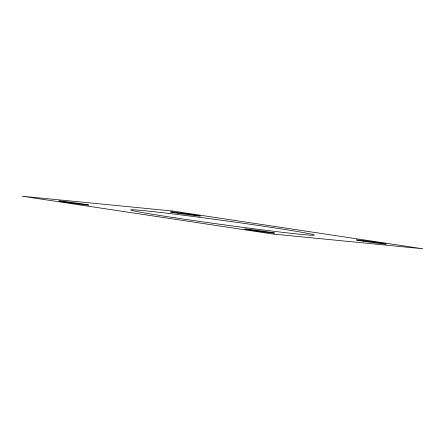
<?xml version="1.0" encoding="UTF-8"?>
<svg xmlns="http://www.w3.org/2000/svg" width="445" height="445" viewBox="0 0 445 445"><rect width="100%" height="100%" fill="white"/><g stroke="black" fill="none" stroke-linecap="round" stroke-linejoin="round"><path stroke-width="0.67" d="M172.493 211.025L22.25 196.239L272.507 233.975L422.75 248.761L172.493 211.025M363.532 241.246A15.152 0.345 7.8 0 0 386.266 244.071A15.152 0.345 7.8 0 0 363.977 240.706A15.152 0.345 7.8 0 0 363.532 241.246M175.28 217.855A92.593 2.103 7.8 0 0 314.226 235.094A92.593 2.103 7.8 0 0 177.994 214.551A92.593 2.103 7.8 0 0 175.28 217.855M251.926 230.265A15.152 0.345 7.8 0 0 274.66 233.085A15.152 0.345 7.8 0 0 252.365 229.726A15.152 0.345 7.8 0 0 251.926 230.265M66.016 202.23A15.152 0.345 7.8 0 0 88.75 205.05A15.152 0.345 7.8 0 0 66.461 201.691A15.152 0.345 7.8 0 0 66.016 202.23M177.622 213.216A15.152 0.345 7.8 0 0 200.361 216.036A15.152 0.345 7.8 0 0 178.067 212.677A15.152 0.345 7.8 0 0 177.622 213.216"/></g></svg>
